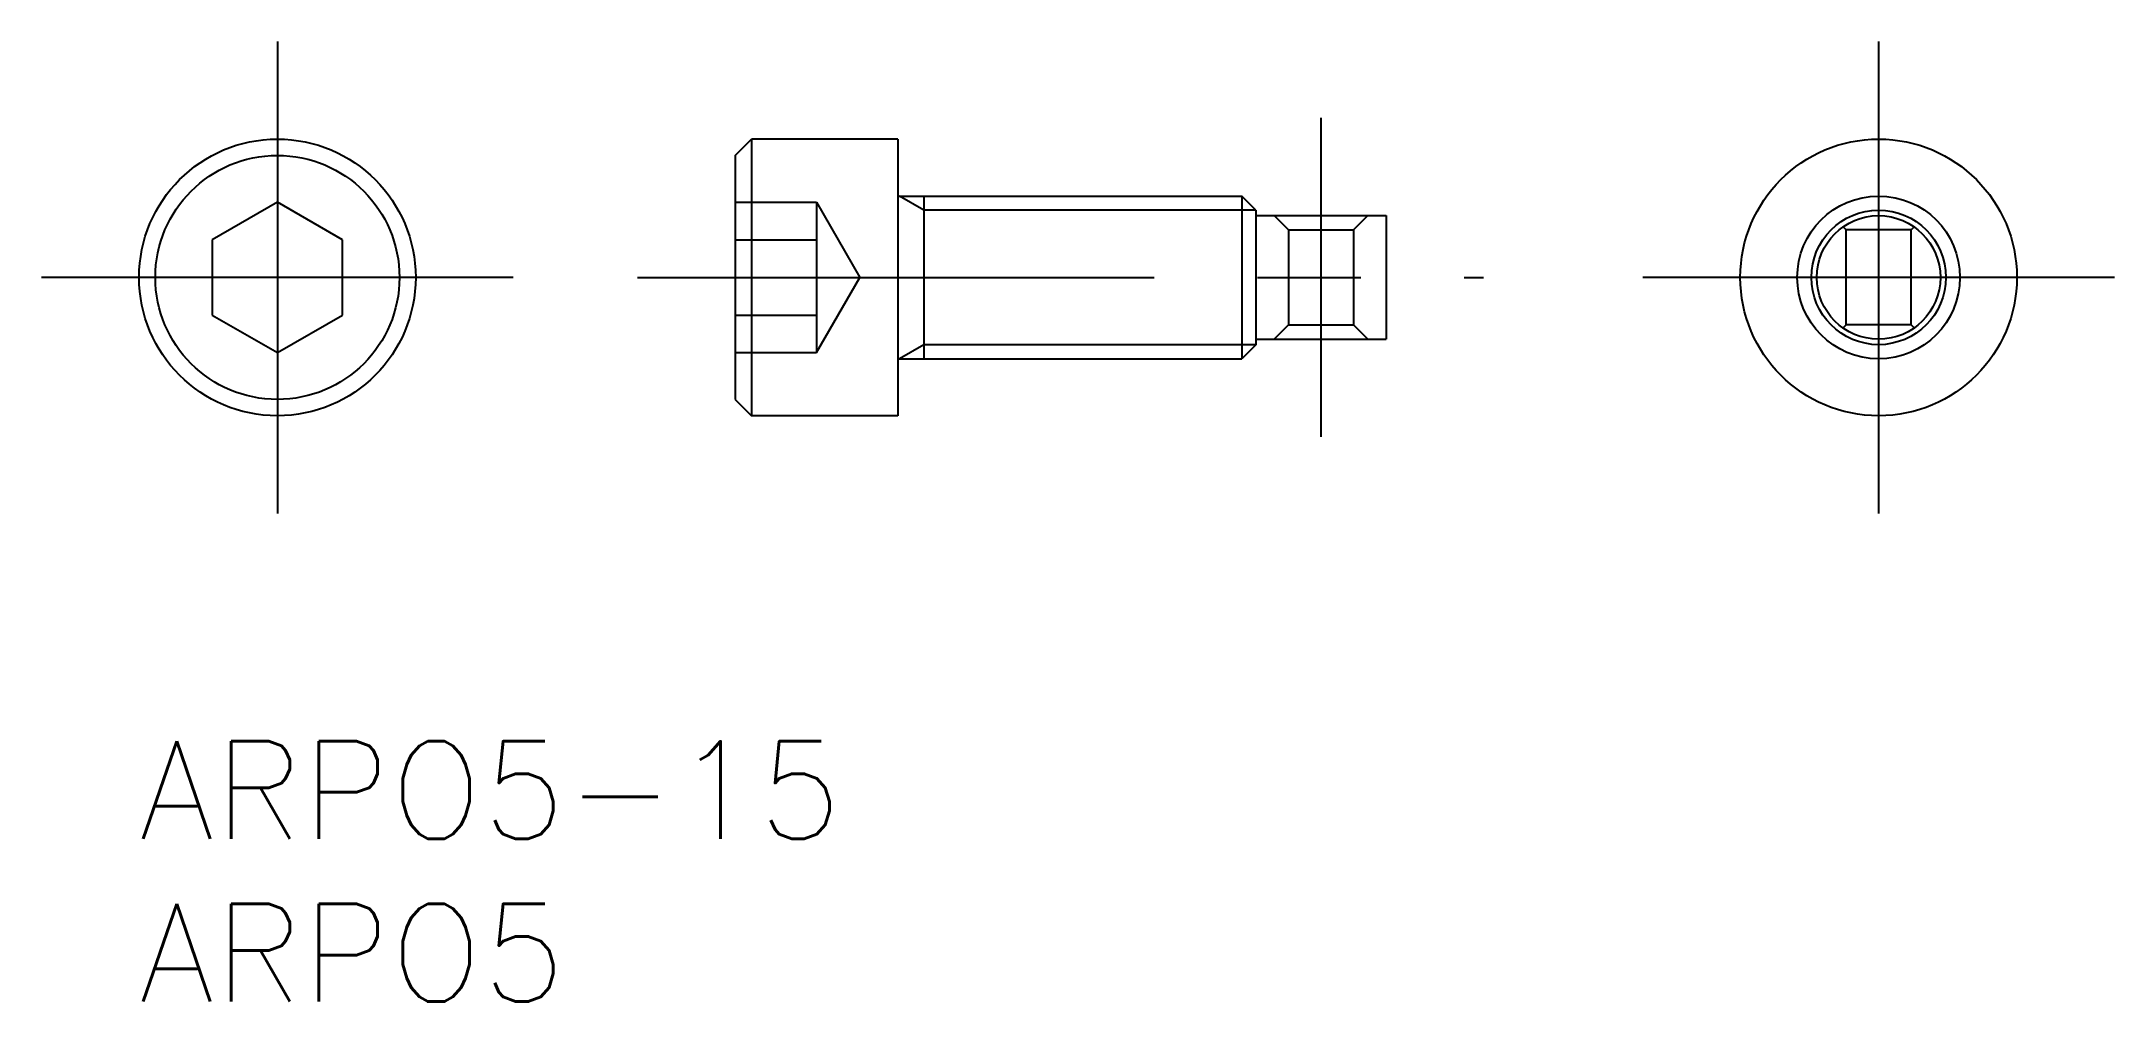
# Model space of a CAD drawing. Extents: x -3 to 60.7, y -8 to 21.5.
import ezdxf

# ---------------------------------------------------------------- set-up
doc = ezdxf.new("R2010")
doc.units = 0
doc.header["$LTSCALE"] = 0.5
doc.linetypes.add('CENTER', pattern=[50.8, 31.75, -6.35, 6.35, -6.35])
doc.linetypes.add('DASHED', pattern=[19.05, 12.7, -6.35])
for name, color, linetype in [('MSM_CENTER', 1, 'CENTER'), ('MSM_CONTINUOUS', 7, 'CONTINUOUS'), ('MSM_DASHED', 4, 'DASHED'), ('MSM_NARROW', 5, 'CONTINUOUS'), ('MSM_PART_NUMBER', 7, 'CONTINUOUS')]:
    doc.layers.add(name, color=color, linetype=linetype)
doc.styles.get("Standard").update_dxf_attribs({"font": 'txt.shx', "height": 1, "bigfont": 'bigfont.shx'})

# ---------------------------------------------------------------- blocks, each defined once
blk = doc.blocks.new('*U2')
at = {"layer": 'MSM_PART_NUMBER'}
blk.add_text('ARPO5-15', height=3, dxfattribs=at).set_placement((0, -3))
blk = doc.blocks.new('*U3')
at = {"layer": 'MSM_PART_NUMBER'}
blk.add_text('ARPO5', height=3, dxfattribs=at).set_placement((0, -8))

msp = doc.modelspace()

# ---------------------------------------------------------------- linework, layer by layer
at = {"layer": 'MSM_CENTER'}
for p, q in [((4.25, 21.5), (4.25, 7)), ((53.456, 21.5), (53.456, 7)), ((36.318, 19.15), (36.318, 9.35)), ((11.5, 14.25), (-3, 14.25)), ((15.318, 14.25), (41.318, 14.25)), ((60.706, 14.25), (46.206, 14.25))]:
    msp.add_line(p, q, dxfattribs=at)
at = {"layer": 'MSM_CONTINUOUS'}
for p, q in [((18.318, 18), (18.818, 18.5)), ((23.318, 18.5), (18.818, 18.5)), ((18.818, 18.5), (18.818, 10)), ((23.318, 18.5), (23.318, 10)), ((18.318, 18), (18.318, 10.5)), ((23.318, 16.75), (33.885, 16.75)), ((24.118, 16.75), (24.118, 11.75)), ((33.885, 16.75), (33.885, 11.75)), ((34.318, 16.317), (33.885, 16.75)), ((4.25, 16.559), (2.25, 15.405)), ((6.25, 15.405), (4.25, 16.559)), ((34.318, 16.317), (34.318, 12.183)), ((34.318, 16.15), (38.318, 16.15)), ((38.318, 16.15), (38.318, 12.35)), ((2.25, 15.405), (2.25, 13.095)), ((6.25, 13.095), (6.25, 15.405)), ((2.25, 13.095), (4.25, 11.941)), ((4.25, 11.941), (6.25, 13.095)), ((34.318, 12.183), (33.885, 11.75)), ((34.318, 12.35), (38.318, 12.35)), ((23.318, 11.75), (33.885, 11.75)), ((18.318, 10.5), (18.818, 10)), ((23.318, 10), (18.818, 10))]:
    msp.add_line(p, q, dxfattribs=at)
for centre, radius in [((4.25, 14.25), 4.25), ((53.456, 14.25), 4.25), ((4.25, 14.25), 3.75), ((53.456, 14.25), 2.5), ((53.456, 14.25), 1.9)]:
    msp.add_circle(centre, radius, dxfattribs=at)
at = {"layer": 'MSM_DASHED'}
for p, q in [((18.318, 16.559), (20.818, 16.559)), ((20.818, 16.559), (20.818, 11.941)), ((20.818, 16.559), (22.152, 14.25)), ((35.318, 15.71), (34.878, 16.15)), ((37.318, 15.71), (37.758, 16.15)), ((18.318, 15.405), (20.818, 15.405)), ((35.318, 15.71), (37.318, 15.71)), ((35.318, 15.71), (35.318, 12.79)), ((37.318, 15.71), (37.318, 12.79)), ((52.456, 15.71), (52.362, 15.804)), ((52.456, 12.79), (52.456, 15.71)), ((54.456, 15.71), (52.456, 15.71)), ((54.456, 15.71), (54.55, 15.804)), ((54.456, 12.79), (54.456, 15.71)), ((20.818, 11.941), (22.152, 14.25)), ((18.318, 13.095), (20.818, 13.095)), ((35.318, 12.79), (34.878, 12.35)), ((35.318, 12.79), (37.318, 12.79)), ((37.318, 12.79), (37.758, 12.35)), ((52.456, 12.79), (52.362, 12.696)), ((54.456, 12.79), (52.456, 12.79)), ((54.456, 12.79), (54.55, 12.696)), ((18.318, 11.941), (20.818, 11.941))]:
    msp.add_line(p, q, dxfattribs=at)
at = {"layer": 'MSM_NARROW'}
for p, q in [((24.118, 16.317), (23.368, 16.75)), ((34.318, 16.317), (24.118, 16.317)), ((24.118, 12.183), (23.368, 11.75)), ((34.318, 12.183), (24.118, 12.183))]:
    msp.add_line(p, q, dxfattribs=at)
msp.add_circle((53.456, 14.25), 2.067, dxfattribs=at)

# ---------------------------------------------------------------- block references
at = {"layer": 'MSM_CONTINUOUS'}
for name in ['*U2', '*U3']:
    msp.add_blockref(name, (0, 0), dxfattribs=at)

doc.saveas('drawing.dxf')
